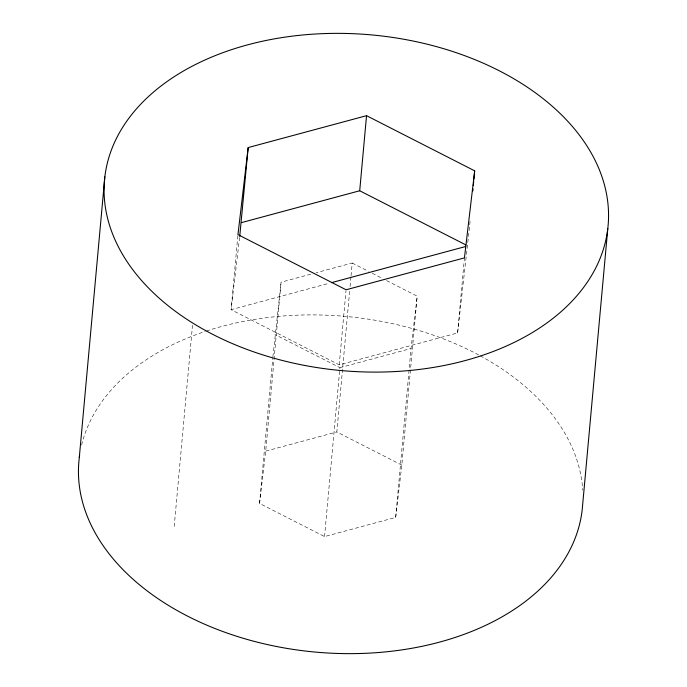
<?xml version="1.0" encoding="UTF-8"?>
<svg xmlns="http://www.w3.org/2000/svg" width="687" height="687" viewBox="0 0 687 687"><rect width="100%" height="100%" fill="white"/><g stroke="black" fill="none" stroke-linecap="round" stroke-linejoin="round"><path stroke-width="0.52" stroke-dasharray="3.44 2.58" d="M174.206 526.431L192.506 325.286M237.857 235.675L231.115 309.691L339.249 364.849L457.611 332.963L469.668 225.825M386.609 280.588L417.189 296.183L401.818 465.108L395.678 517.423L324.547 536.581L259.557 503.434L272.808 357.884M272.902 356.819L281.077 282.194L312.001 273.864M259.557 503.434L265.706 451.127L281.077 282.194M339.249 364.849L345.99 290.833M324.547 536.581L339.919 367.657L274.929 334.509M401.818 465.108L336.836 431.96L349.692 290.661M350.078 286.41L350.954 276.844M351.048 275.788L352.208 263.035L316.123 272.756M395.678 517.423L411.049 348.498L417.189 296.183M457.611 332.963L464.446 257.883M469.762 224.769L470.148 220.544M239.6 237.513L231.115 309.691L329.322 283.233M339.919 367.657L411.049 348.498M265.706 451.127L336.836 431.96M352.208 263.035L368.455 271.322M372.277 273.271L381.835 278.149M81.624 445.004A252.825 168.513 5.2 0 1 205.336 331.392M206.358 331.048A252.825 168.513 5.2 0 1 479.294 355.282M480.256 355.806A252.825 168.513 5.2 0 1 582.731 490.166"/><path stroke-width="1.03" d="M104.836 176.885L79.211 458.435A252.825 168.513 5.2 0 0 311.022 651.662A252.825 168.513 5.2 0 0 582.164 510.115L607.789 228.565A252.825 168.513 5.2 0 0 247.603 44.844A252.825 168.513 5.2 0 0 213.545 334.775A252.825 168.513 5.2 0 0 607.789 228.565M239.72 236.448L248.179 147.568L366.54 115.682L474.674 170.84L473.901 179.298M465.941 244.95L359.705 190.763L366.54 115.682M472.845 190.934L473.034 188.822M473.326 185.645L473.712 181.42M248.179 147.568L237.951 234.611L346.085 289.777L464.446 257.883L474.674 170.84M241.343 222.648L359.705 190.763M331.392 282.683L465.769 246.478M79.34 457.405A252.825 168.513 5.2 0 1 79.623 455.335"/></g></svg>
